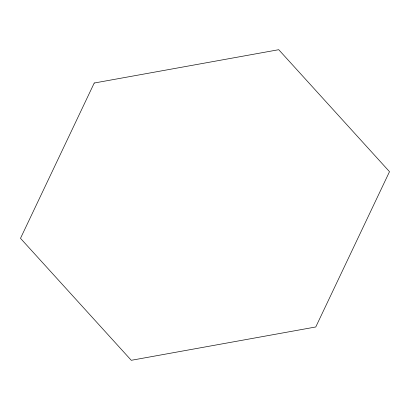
<?xml version="1.0" encoding="UTF-8"?>
<svg xmlns="http://www.w3.org/2000/svg" width="410" height="410" viewBox="0 0 410 410"><rect width="100%" height="100%" fill="white"/><g stroke="black" fill="none" stroke-linecap="round" stroke-linejoin="round"><path stroke-width="0.61" d="M94.228 83.025L20.5 238.328L131.272 360.298L315.772 326.975L389.5 171.672L278.728 49.702L94.228 83.025"/></g></svg>
